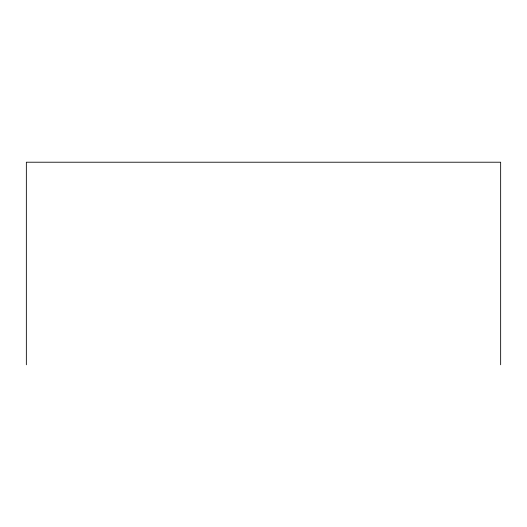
<?xml version="1.0" encoding="UTF-8"?>
<svg xmlns="http://www.w3.org/2000/svg" width="527" height="527" viewBox="0 0 527 527"><rect width="100%" height="100%" fill="white"/><g stroke="black" fill="none" stroke-linecap="round" stroke-linejoin="round"><path stroke-width="0.79" d="M500.65 364.783L500.65 162.217L26.35 162.217L26.35 364.783"/></g></svg>
